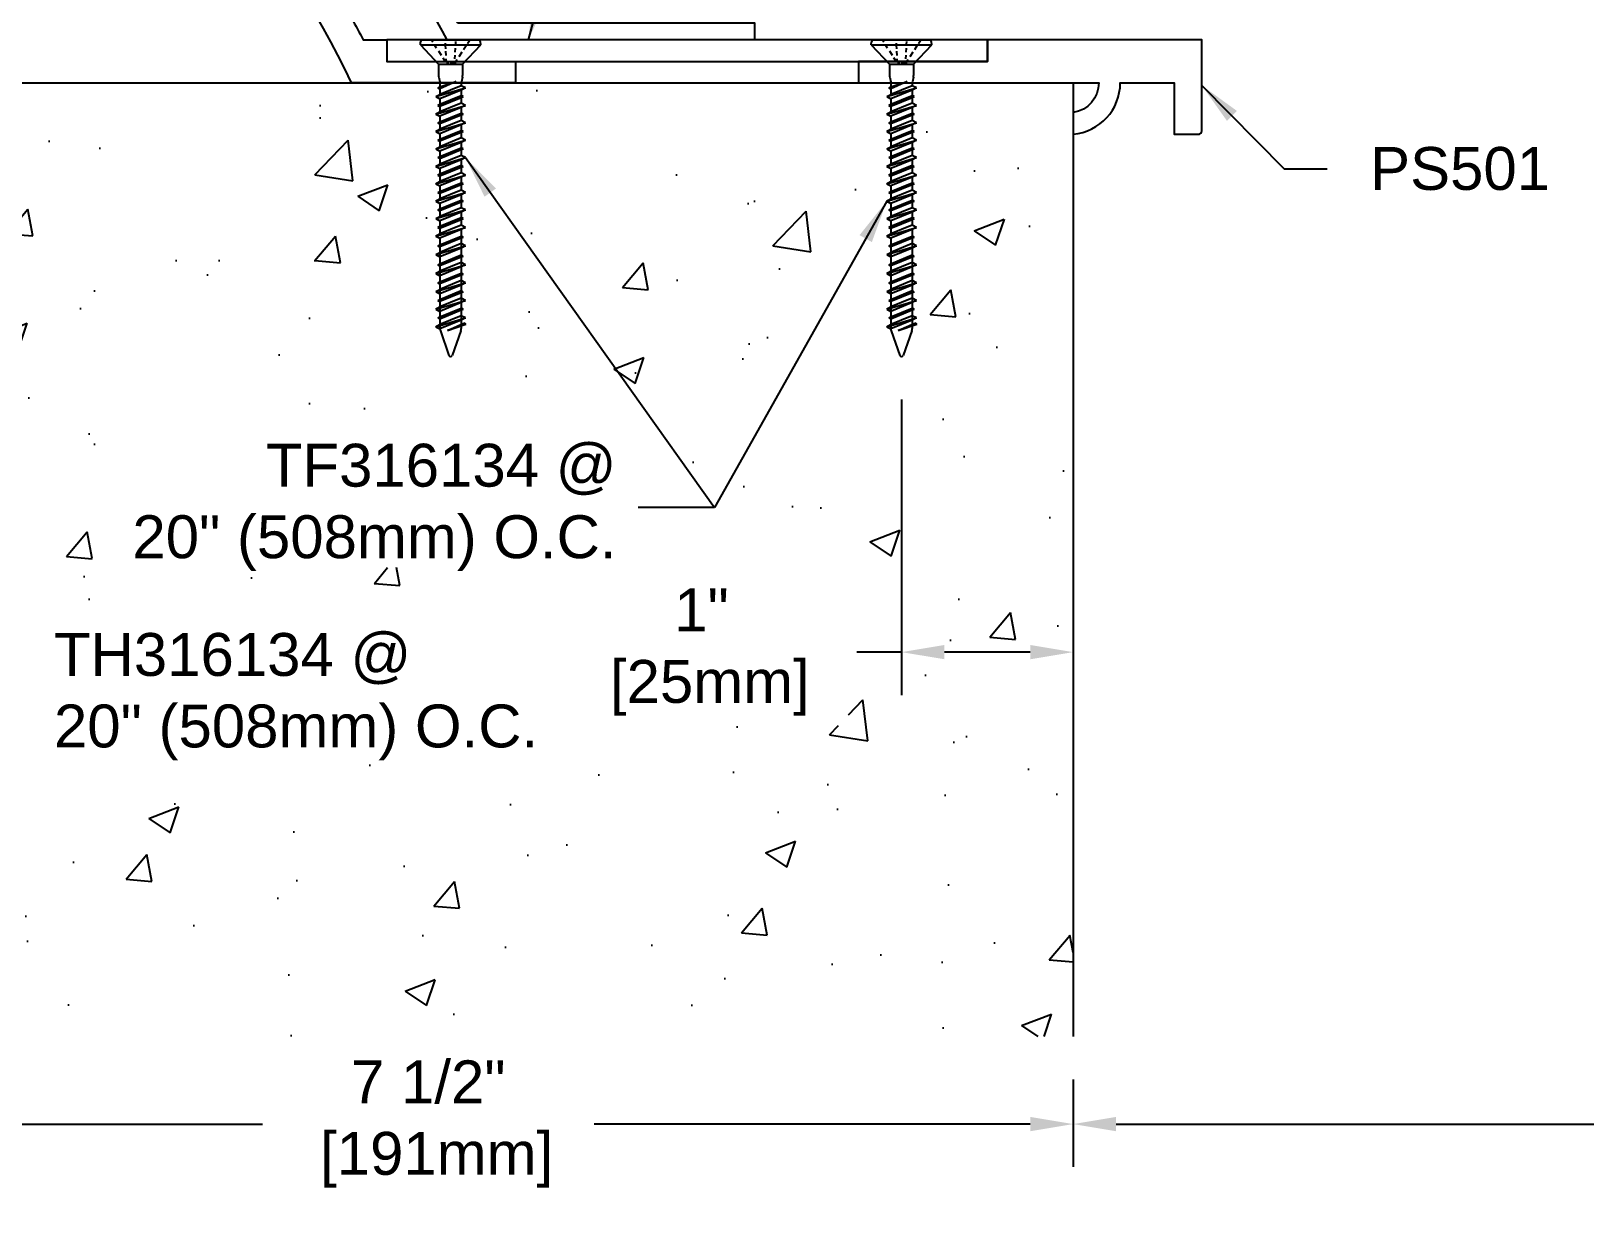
# Model space of a CAD drawing. Header units: inches. Extents: x -7.2 to 39.6, y -5.6 to 9.2.
# Drawn here: x -2.15 to 6.93, y -5.61 to 1.34 of the extents above; entities that cross this region are included whole.
import ezdxf

# ---------------------------------------------------------------- set-up
doc = ezdxf.new("R2010")
doc.units = ezdxf.units.IN
doc.header["$MEASUREMENT"] = 0
for name, color, linetype in [('ANCHORS', 4, 'Continuous'), ('CONDITIONS', 1, 'Continuous'), ('DIMENSIONS', 3, 'Continuous'), ('METALS', 7, 'Continuous'), ('TEXT', 2, 'Continuous')]:
    doc.layers.add(name, color=color, linetype=linetype)
doc.styles.add('ARIAL', font='arial.ttf')
doc.dimstyles.new('Arial', dxfattribs={"dimtxt": 0.25, "dimasz": 0.25, "dimexe": 0.25, "dimexo": 0.25, "dimgap": 0.25, "dimtad": 0, "dimtih": 1, "dimtoh": 1, "dimdec": 4, "dimzin": 3, "dimdsep": 46, "dimlunit": 4, "dimtxsty": 'ARIAL', "dimcen": 0.25, "dimadec": 0, "dimazin": 0, "dimtfac": 1, "dimtdec": 4, "dimtofl": 0, "dimtmove": 0, "dimatfit": 3, "dimfxl": 0, "dimfrac": 2, "dimtolj": 1, "dimtzin": 0, "dimarcsym": 0})

# ---------------------------------------------------------------- blocks, each defined once
blk = doc.blocks.new('*D3')
at = {"layer": 'Defpoints', "color": 0}
for p in [(3.9203, -4.5198), (11.9203, -4.5198), (11.9203, -5.0303)]:
    blk.add_point(p, dxfattribs=at)
at = {"layer": 'DIMENSIONS', "color": 0, "lineweight": -2}
for p, q in [((3.9203, -4.7698), (3.9203, -5.2803)), ((11.9203, -4.7698), (11.9203, -5.2803)), ((4.1703, -5.0303), (6.9538, -5.0303)), ((11.6703, -5.0303), (8.8868, -5.0303))]:
    blk.add_line(p, q, dxfattribs=at)
at = {"layer": 'DIMENSIONS', "color": 0}
for points in [[(4.1703, -4.9886), (4.1703, -5.072), (3.9203, -5.0303)], [(11.6703, -4.9886), (11.6703, -5.072), (11.9203, -5.0303)]]:
    blk.add_solid(points, dxfattribs=at)
at = {"layer": 'DIMENSIONS', "color": 0, "insert": (7.9203, -5.0303), "char_height": 0.25, "attachment_point": 5, "style": 'ARIAL'}
blk.add_mtext('\\A1;8"\\P [203mm]', dxfattribs=at)
blk = doc.blocks.new('PS401')
blk.add_lwpolyline([(4.265, 0), (3.309, 0, 0.163545), (1.3944, 2.025), (1.25, 2.025), (1.25, 2.26), (1, 2.26), (1, 0), (0, 0), (0, 0.125), (0.49, 0.125), (0.5, 0.115), (0.51, 0.125), (0.875, 0.125), (0.875, 2.385), (1.375, 2.385), (1.375, 2.15), (1.4253, 2.15, -0.144709), (3.2572, 0.375), (3.3111, 0.375, -0.007801), (3.3781, 0.25), (3.515, 0.25), (3.515, 0.125), (4.265, 0.125)], format="xyb", close=True)
blk = doc.blocks.new('PS501')
blk.add_lwpolyline([(1.25, 0.0011, 0.389325), (1.5243, 0.3), (1.8393, 0.3), (1.8393, 0), (1.9793, 0, 0.414214), (1.9993, 0.02), (1.9993, 0.55), (0.75, 0.55), (0.75, 0.425), (0, 0.425), (0, 0.3), (1.3993, 0.3, -0.371701), (1.25, 0.1269), (1.25, 0.0011)], format="xyb", close=True)
blk = doc.blocks.new('Ps103')
blk.add_lwpolyline([(46.0514, -32.9395), (44.3197, -32.9395), (44.3197, -33.0395), (46.1112, -33.0395, -0.104424), (47.3002, -31.6106, -0.058251), (48.1033, -30.967), (48.1033, -30.9045), (47.6033, -30.9045), (47.6033, -31.0045), (47.8651, -31.0045, 0.045636), (47.2334, -31.5359, 0.100763)], format="xyb", close=True)
blk = doc.blocks.new('TF316134')
for p, q in [((-0.1634, 0), (0.1634, 0)), ((-0.1042, -0.0127), (-0.1125, 0)), ((-0.1762, -0.0285), (-0.1747, -0.0103)), ((-0.1762, -0.0285), (0.1762, -0.0285)), ((-0.1762, -0.0285), (-0.0698, -0.141)), ((-0.0815, -0.0472), (-0.0915, -0.0321)), ((-0.0533, -0.0902), (-0.0691, -0.0662)), ((-0.0308, -0.0055), (-0.0311, -0.0002)), ((-0.0297, -0.0263), (-0.0301, -0.0195)), ((-0.0284, -0.051), (-0.0294, -0.0323)), ((-0.0263, -0.091), (-0.0277, -0.065)), ((0.0253, -0.1104), (0.0264, -0.0896)), ((0.0274, -0.0703), (0.0286, -0.0479)), ((0.0297, -0.0255), (0.0306, -0.0085)), ((0.0662, -0.0707), (0.0485, -0.0976)), ((0.0698, -0.141), (0.1762, -0.0285)), ((0.0898, -0.0346), (0.0746, -0.0579)), ((0.1095, -0.0045), (0.0979, -0.0223)), ((0.1762, -0.0285), (0.1747, -0.0103)), ((-0.0698, -0.141), (0.0698, -0.141)), ((-0.0698, -0.141), (-0.0698, -0.2081)), ((-0.0307, -0.1248), (-0.0441, -0.1044)), ((-0.0245, -0.1261), (-0.0253, -0.1097)), ((-0.024, -0.135), (-0.0107, -0.135)), ((-0.0018, -0.135), (0.0183, -0.135)), ((0.0373, -0.1147), (0.024, -0.135)), ((0.024, -0.135), (0.0245, -0.1246)), ((0.0698, -0.141), (0.0698, -0.2081)), ((-0.0737, -0.2796), (0.0321, -0.2431)), ((-0.0687, -0.2177), (-0.0633, -0.2437)), ((-0.0623, -0.2734), (0.0321, -0.2431)), ((0.0321, -0.2431), (-0.0623, -0.2858)), ((-0.0623, -0.2533), (-0.0623, -0.2734)), ((0.0622, -0.2667), (-0.0623, -0.3175)), ((0.0622, -0.2533), (0.0622, -0.2667)), ((0.0862, -0.2796), (0.0622, -0.2667)), ((0.0687, -0.2177), (0.0633, -0.2437)), ((-0.0863, -0.3304), (0.0862, -0.2796)), ((-0.0863, -0.3304), (-0.0623, -0.3175)), ((-0.0863, -0.3304), (-0.0623, -0.3433)), ((-0.0737, -0.2796), (-0.0623, -0.2734)), ((-0.0737, -0.2796), (-0.0623, -0.2858)), ((-0.0737, -0.3812), (0.0737, -0.3304)), ((-0.0623, -0.2858), (-0.0623, -0.3175)), ((0.0622, -0.2925), (-0.0623, -0.3433)), ((-0.0623, -0.375), (0.0622, -0.3242)), ((0.0622, -0.3365), (-0.0623, -0.3873)), ((-0.0623, -0.3433), (-0.0623, -0.375)), ((0.0622, -0.2925), (0.0622, -0.3242)), ((0.0737, -0.3304), (0.0622, -0.3242)), ((0.0737, -0.3304), (0.0622, -0.3365)), ((0.0622, -0.3365), (0.0622, -0.3682)), ((0.0862, -0.2796), (0.0622, -0.2925)), ((-0.0863, -0.4319), (0.0862, -0.3812)), ((-0.0863, -0.4319), (-0.0623, -0.419)), ((-0.0863, -0.4319), (-0.0623, -0.4449)), ((-0.0737, -0.3812), (-0.0623, -0.375)), ((-0.0737, -0.3812), (-0.0623, -0.3873)), ((-0.0737, -0.4827), (0.0737, -0.4319)), ((0.0622, -0.3682), (-0.0623, -0.419)), ((-0.0623, -0.3873), (-0.0623, -0.419)), ((0.0622, -0.3941), (-0.0623, -0.4449)), ((-0.0623, -0.4766), (0.0622, -0.4258)), ((0.0622, -0.4381), (-0.0623, -0.4889)), ((-0.0623, -0.4449), (-0.0623, -0.4766)), ((0.0862, -0.3812), (0.0622, -0.3682)), ((0.0862, -0.3812), (0.0622, -0.3941)), ((0.0622, -0.3941), (0.0622, -0.4258)), ((0.0737, -0.4319), (0.0622, -0.4258)), ((0.0737, -0.4319), (0.0622, -0.4381)), ((0.0622, -0.4381), (0.0622, -0.4698)), ((-0.0863, -0.5335), (0.0862, -0.4827)), ((-0.0863, -0.5335), (-0.0623, -0.5206)), ((-0.0863, -0.5335), (-0.0623, -0.5464)), ((-0.0737, -0.4827), (-0.0623, -0.4766)), ((-0.0737, -0.4827), (-0.0623, -0.4889)), ((-0.0737, -0.5843), (0.0737, -0.5335)), ((0.0622, -0.4698), (-0.0623, -0.5206)), ((-0.0623, -0.4889), (-0.0623, -0.5206)), ((0.0622, -0.4956), (-0.0623, -0.5464)), ((-0.0623, -0.5781), (0.0622, -0.5273)), ((0.0622, -0.5397), (-0.0623, -0.5904)), ((0.0862, -0.4827), (0.0622, -0.4698)), ((0.0862, -0.4827), (0.0622, -0.4956)), ((0.0622, -0.4956), (0.0622, -0.5273)), ((0.0737, -0.5335), (0.0622, -0.5273)), ((0.0737, -0.5335), (0.0622, -0.5397)), ((0.0622, -0.5397), (0.0622, -0.5714)), ((-0.0863, -0.6351), (0.0862, -0.5843)), ((-0.0863, -0.6351), (-0.0623, -0.6221)), ((-0.0863, -0.6351), (-0.0623, -0.648)), ((-0.0737, -0.5843), (-0.0623, -0.5781)), ((-0.0737, -0.5843), (-0.0623, -0.5904)), ((-0.0737, -0.6858), (0.0737, -0.6351)), ((-0.0623, -0.5464), (-0.0623, -0.5781)), ((0.0622, -0.5714), (-0.0623, -0.6221)), ((-0.0623, -0.5904), (-0.0623, -0.6221)), ((0.0622, -0.5972), (-0.0623, -0.648)), ((-0.0623, -0.6797), (0.0622, -0.6289)), ((0.0862, -0.5843), (0.0622, -0.5714)), ((0.0862, -0.5843), (0.0622, -0.5972)), ((0.0622, -0.5972), (0.0622, -0.6289)), ((0.0737, -0.6351), (0.0622, -0.6289)), ((0.0737, -0.6351), (0.0622, -0.6412)), ((-0.0863, -0.7366), (0.0862, -0.6858)), ((-0.0863, -0.7366), (-0.0623, -0.7237)), ((-0.0737, -0.6858), (-0.0623, -0.6797)), ((-0.0737, -0.6858), (-0.0623, -0.692)), ((0.0622, -0.6412), (-0.0623, -0.692)), ((-0.0623, -0.648), (-0.0623, -0.6797)), ((0.0622, -0.6729), (-0.0623, -0.7237)), ((-0.0623, -0.692), (-0.0623, -0.7237)), ((0.0622, -0.6988), (-0.0623, -0.7495)), ((0.0622, -0.6412), (0.0622, -0.6729)), ((0.0862, -0.6858), (0.0622, -0.6729)), ((0.0862, -0.6858), (0.0622, -0.6988)), ((0.0622, -0.6988), (0.0622, -0.7305)), ((-0.0863, -0.7366), (-0.0623, -0.7495)), ((-0.0863, -0.8382), (0.0862, -0.7874)), ((-0.0737, -0.7874), (0.0737, -0.7366)), ((-0.0737, -0.7874), (-0.0623, -0.7812)), ((-0.0737, -0.7874), (-0.0623, -0.7936)), ((-0.0623, -0.7812), (0.0622, -0.7305)), ((0.0622, -0.7428), (-0.0623, -0.7936)), ((-0.0623, -0.7495), (-0.0623, -0.7812)), ((0.0622, -0.7745), (-0.0623, -0.8253)), ((-0.0623, -0.7936), (-0.0623, -0.8253)), ((0.0622, -0.8003), (-0.0623, -0.8511)), ((0.0737, -0.7366), (0.0622, -0.7305)), ((0.0737, -0.7366), (0.0622, -0.7428)), ((0.0622, -0.7428), (0.0622, -0.7745)), ((0.0862, -0.7874), (0.0622, -0.7745)), ((0.0862, -0.7874), (0.0622, -0.8003)), ((0.0622, -0.8003), (0.0622, -0.832)), ((-0.0863, -0.8382), (-0.0623, -0.8253)), ((-0.0863, -0.8382), (-0.0623, -0.8511)), ((-0.0863, -0.9397), (0.0862, -0.889)), ((-0.0737, -0.889), (0.0737, -0.8382)), ((-0.0737, -0.889), (-0.0623, -0.8828)), ((-0.0737, -0.889), (-0.0623, -0.8951)), ((-0.0623, -0.8828), (0.0622, -0.832)), ((0.0622, -0.8444), (-0.0623, -0.8951)), ((-0.0623, -0.8511), (-0.0623, -0.8828)), ((0.0622, -0.876), (-0.0623, -0.9268)), ((-0.0623, -0.8951), (-0.0623, -0.9268)), ((0.0622, -0.9019), (-0.0623, -0.9527)), ((0.0737, -0.8382), (0.0622, -0.832)), ((0.0737, -0.8382), (0.0622, -0.8444)), ((0.0622, -0.8444), (0.0622, -0.876)), ((0.0862, -0.889), (0.0622, -0.876)), ((0.0862, -0.889), (0.0622, -0.9019)), ((0.0622, -0.9019), (0.0622, -0.9336)), ((-0.0863, -0.9397), (-0.0623, -0.9268)), ((-0.0863, -0.9397), (-0.0623, -0.9527)), ((-0.0863, -1.0413), (0.0862, -0.9905)), ((-0.0737, -0.9905), (0.0737, -0.9397)), ((-0.0737, -0.9905), (-0.0623, -0.9844)), ((-0.0737, -0.9905), (-0.0623, -0.9967)), ((-0.0623, -0.9844), (0.0622, -0.9336)), ((0.0622, -0.9459), (-0.0623, -0.9967)), ((-0.0623, -0.9527), (-0.0623, -0.9844)), ((0.0622, -0.9776), (-0.0623, -1.0284)), ((-0.0623, -0.9967), (-0.0623, -1.0284)), ((0.0737, -0.9397), (0.0622, -0.9336)), ((0.0737, -0.9397), (0.0622, -0.9459)), ((0.0622, -0.9459), (0.0622, -0.9776)), ((0.0862, -0.9905), (0.0622, -0.9776)), ((0.0862, -0.9905), (0.0622, -1.0035)), ((-0.0863, -1.0413), (-0.0623, -1.0284)), ((-0.0863, -1.0413), (-0.0623, -1.0542)), ((-0.0737, -1.0921), (0.0737, -1.0413)), ((-0.0737, -1.0921), (-0.0623, -1.0859)), ((0.0622, -1.0035), (-0.0623, -1.0542)), ((-0.0623, -1.0859), (0.0622, -1.0351)), ((0.0622, -1.0475), (-0.0623, -1.0983)), ((-0.0623, -1.0542), (-0.0623, -1.0859)), ((0.0622, -1.0792), (-0.0623, -1.13)), ((0.0622, -1.0035), (0.0622, -1.0351)), ((0.0737, -1.0413), (0.0622, -1.0351)), ((0.0737, -1.0413), (0.0622, -1.0475)), ((0.0622, -1.0475), (0.0622, -1.0792)), ((0.0862, -1.0921), (0.0622, -1.0792)), ((-0.0863, -1.1429), (0.0862, -1.0921)), ((-0.0863, -1.1429), (-0.0623, -1.13)), ((-0.0863, -1.1429), (-0.0623, -1.1558)), ((-0.0737, -1.0921), (-0.0623, -1.0983)), ((-0.0737, -1.2), (0.0737, -1.1492)), ((-0.0623, -1.0983), (-0.0623, -1.13)), ((0.0622, -1.105), (-0.0623, -1.1558)), ((-0.0623, -1.1938), (0.0622, -1.143)), ((0.0622, -1.1554), (-0.0623, -1.2061)), ((-0.0623, -1.1558), (-0.0623, -1.1817)), ((0.0862, -1.0921), (0.0622, -1.105)), ((0.0622, -1.1113), (0.0622, -1.143)), ((0.0737, -1.1492), (0.0622, -1.143)), ((0.0737, -1.1492), (0.0622, -1.1554)), ((0.0622, -1.1554), (0.0622, -1.187)), ((0.0622, -1.105), (0.0622, -1.1367)), ((0.0622, -1.149), (0.0622, -1.1817)), ((-0.0863, -1.2508), (0.0862, -1.2)), ((-0.0863, -1.2508), (-0.0623, -1.2378)), ((-0.0863, -1.2508), (-0.0623, -1.2637)), ((-0.0737, -1.2), (-0.0623, -1.1938)), ((-0.0737, -1.2), (-0.0623, -1.2061)), ((-0.0737, -1.3101), (0.0737, -1.2593)), ((-0.0623, -1.1817), (-0.0623, -1.6807)), ((0.0622, -1.187), (-0.0623, -1.2378)), ((0.0622, -1.2129), (-0.0623, -1.2637)), ((-0.0623, -1.3039), (0.0622, -1.2532)), ((0.0622, -1.2655), (-0.0623, -1.3163)), ((0.0862, -1.2), (0.0622, -1.187)), ((0.0862, -1.2), (0.0622, -1.2129)), ((0.0622, -1.2215), (0.0622, -1.2532)), ((0.0737, -1.2593), (0.0622, -1.2532)), ((0.0737, -1.2593), (0.0622, -1.2655)), ((0.0622, -1.2655), (0.0622, -1.2972)), ((0.0622, -1.1817), (0.0622, -1.6807)), ((-0.0863, -1.3609), (0.0862, -1.3101)), ((-0.0863, -1.3609), (-0.0623, -1.348)), ((-0.0863, -1.3609), (-0.0623, -1.3738)), ((-0.0737, -1.3101), (-0.0623, -1.3039)), ((-0.0737, -1.3101), (-0.0623, -1.3163)), ((0.0622, -1.2972), (-0.0623, -1.348)), ((0.0622, -1.323), (-0.0623, -1.3738)), ((-0.0623, -1.4096), (0.0622, -1.3588)), ((0.0862, -1.3101), (0.0622, -1.2972)), ((0.0862, -1.3101), (0.0622, -1.323)), ((0.0622, -1.3271), (0.0622, -1.3588)), ((0.0737, -1.365), (0.0622, -1.3588)), ((-0.0863, -1.4665), (0.0862, -1.4157)), ((-0.0737, -1.4157), (0.0737, -1.365)), ((-0.0737, -1.4157), (-0.0623, -1.4096)), ((-0.0737, -1.4157), (-0.0623, -1.4219)), ((0.0622, -1.3711), (-0.0623, -1.4219)), ((0.0622, -1.4028), (-0.0623, -1.4536)), ((0.0622, -1.4287), (-0.0623, -1.4794)), ((0.0737, -1.365), (0.0622, -1.3711)), ((0.0622, -1.3711), (0.0622, -1.4028)), ((0.0862, -1.4157), (0.0622, -1.4028)), ((0.0862, -1.4157), (0.0622, -1.4287)), ((0.0622, -1.4294), (0.0622, -1.4611)), ((-0.0863, -1.4665), (-0.0623, -1.4536)), ((-0.0863, -1.4665), (-0.0623, -1.4794)), ((-0.0863, -1.5688), (0.0862, -1.518)), ((-0.0737, -1.518), (0.0737, -1.4672)), ((-0.0737, -1.518), (-0.0623, -1.5118)), ((-0.0737, -1.518), (-0.0623, -1.5242)), ((-0.0623, -1.5118), (0.0622, -1.4611)), ((0.0622, -1.4734), (-0.0623, -1.5242)), ((0.0622, -1.5051), (-0.0623, -1.5559)), ((0.0622, -1.5309), (-0.0623, -1.5817)), ((0.0737, -1.4672), (0.0622, -1.4611)), ((0.0737, -1.4672), (0.0622, -1.4734)), ((0.0622, -1.4734), (0.0622, -1.5051)), ((0.0862, -1.518), (0.0622, -1.5051)), ((0.0862, -1.518), (0.0622, -1.5309)), ((0.0622, -1.5316), (0.0622, -1.5633)), ((-0.0863, -1.5688), (-0.0623, -1.5559)), ((-0.0863, -1.5688), (-0.0623, -1.5817)), ((-0.0863, -1.671), (0.0862, -1.6203)), ((-0.0737, -1.6203), (0.0737, -1.5695)), ((-0.0737, -1.6203), (-0.0623, -1.6141)), ((-0.0737, -1.6203), (-0.0623, -1.6264)), ((-0.0623, -1.6141), (0.0622, -1.5633)), ((0.0622, -1.5756), (-0.0623, -1.6264)), ((0.0622, -1.6073), (-0.0623, -1.6581)), ((0.0622, -1.6332), (-0.0623, -1.684)), ((0.0737, -1.5695), (0.0622, -1.5633)), ((0.0737, -1.5695), (0.0622, -1.5756)), ((0.0622, -1.5756), (0.0622, -1.6073)), ((0.0862, -1.6203), (0.0622, -1.6073)), ((0.0862, -1.6203), (0.0622, -1.6332)), ((-0.0863, -1.671), (-0.0623, -1.6581)), ((-0.0863, -1.671), (-0.0623, -1.684)), ((-0.0596, -1.6961), (-0.0096, -1.8388)), ((-0.019, -1.6934), (0.0768, -1.6503)), ((-0.019, -1.6934), (0.0882, -1.6564)), ((0.0768, -1.6626), (-0.019, -1.6934)), ((0.0596, -1.6961), (0.0096, -1.8388)), ((0.0882, -1.6564), (0.0768, -1.6503)), ((0.0882, -1.6564), (0.0768, -1.6626))]:
    blk.add_line(p, q)
for centre, radius, start, end in [((-0.1634, -0.0112), 0.0112, 90, 175), ((0.1634, -0.0112), 0.0112, 5, 90), ((-0.0233, -0.2081), 0.0465, 180, 191.9357), ((-0.1088, -0.2533), 0.0465, 0, 11.9357), ((0.1087, -0.2533), 0.0465, 168.0643, 180), ((0.0233, -0.2081), 0.0465, 348.0643, 0), ((-0.0158, -1.6807), 0.0465, 180, 199.30575), ((0.0158, -1.6807), 0.0465, 340.69425, 0), ((0, -1.8345), 0.0106, 204.10008, 335.89992)]:
    blk.add_arc(centre, radius, start, end)
blk = doc.blocks.new('*D19')
at = {"layer": 'Defpoints', "color": 0}
for p in [(2.9203, -0.5575), (3.9203, -1.7996), (3.9203, -2.28)]:
    blk.add_point(p, dxfattribs=at)
at = {"layer": 'DIMENSIONS', "color": 0, "lineweight": -2}
for p, q in [((2.9203, -0.8075), (2.9203, -2.53)), ((3.9203, -2.0496), (3.9203, -2.53)), ((2.9203, -2.28), (2.6607, -2.28)), ((3.6703, -2.28), (3.1703, -2.28))]:
    blk.add_line(p, q, dxfattribs=at)
at = {"layer": 'DIMENSIONS', "color": 0}
for points in [[(3.1703, -2.2383), (3.1703, -2.3216), (2.9203, -2.28)], [(3.6703, -2.2383), (3.6703, -2.3216), (3.9203, -2.28)]]:
    blk.add_solid(points, dxfattribs=at)
at = {"layer": 'DIMENSIONS', "color": 0, "insert": (1.7547, -2.28), "char_height": 0.25, "attachment_point": 5, "style": 'ARIAL'}
blk.add_mtext('\\A1;1"\\P [25mm]', dxfattribs=at)
blk = doc.blocks.new('*D20')
at = {"layer": 'Defpoints', "color": 0}
for p in [(-3.5947, 1.0376), (3.9203, -4.5198), (3.9203, -5.0303)]:
    blk.add_point(p, dxfattribs=at)
at = {"layer": 'DIMENSIONS', "color": 0, "lineweight": -2}
for p, q in [((-3.5947, 0.7876), (-3.5947, -5.2803)), ((3.9203, -4.7698), (3.9203, -5.2803)), ((-3.3447, -5.0303), (-0.8037, -5.0303)), ((3.6703, -5.0303), (1.1293, -5.0303))]:
    blk.add_line(p, q, dxfattribs=at)
at = {"layer": 'DIMENSIONS', "color": 0}
for points in [[(-3.3447, -4.9886), (-3.3447, -5.072), (-3.5947, -5.0303)], [(3.6703, -4.9886), (3.6703, -5.072), (3.9203, -5.0303)]]:
    blk.add_solid(points, dxfattribs=at)
at = {"layer": 'DIMENSIONS', "color": 0, "insert": (0.1628, -5.0303), "char_height": 0.25, "attachment_point": 5, "style": 'ARIAL'}
blk.add_mtext('\\A1;7 1/2"\\P [191mm]', dxfattribs=at)

msp = doc.modelspace()

# ---------------------------------------------------------------- hatches: boundary and pattern name
at = {"layer": 'CONDITIONS'}
h = msp.add_hatch(dxfattribs=at)
h.set_pattern_fill('AR-CONC', color=256, scale=0.25, style=0)
h.set_pattern_definition([(50, (-0.5, 0), (1.79315, -0.15688), [0.1875, -2.0625]), (355, (-0.5, 0), (-0.3469, 1.8805), [0.15, -1.65]), (100.45, (-0.3506, -0.013), (1.44627, 1.7236), [0.15935, -1.75286]), (46.184, (-0.5, 0.5), (2.6681, -0.4138), [0.28125, -3.09375]), (96.636, (-0.2777, 0.4655), (2.3367, 2.4353), [0.239, -2.6293]), (351.184, (-0.5, 0.5), (2.3367, 2.4353), [0.225, -2.475]), (21, (-0.25, 0.375), (1.49227, -1.00655), [0.1875, -2.0625]), (326, (-0.25, 0.375), (0.6083, 1.81288), [0.15, -1.65]), (71.451, (-0.1256, 0.2911), (2.10056, 0.80633), [0.15935, -1.75286]), (37.5, (-0.5, 0), (0.0304, 0.832235), [0, -1.63, 0, -1.675, 0, -1.65625]), (7.5, (-0.5, 0), (0.65767, 0.98603), [0, -0.955, 0, -1.5925, 0, -0.63125]), (327.5, (-1.0575, 0), (1.334556, -0.05639), [0, -0.625, 0, -1.95, 0, -2.5875]), (317.5, (-1.3075, 0), (1.45797, 0.25026), [0, -0.8125, 0, -1.295, 0, -1.8375])])
h.paths.add_polyline_path([(0.21891, -0.2304), (0.23035, -0.22424), (0.23035, -0.19185), (0.20635, -0.17892), (0.23035, -0.166), (0.23035, -0.1343), (0.21891, -0.12814), (0.23035, -0.12198), (0.23035, -0.08621), (0.20635, -0.07329), (0.23035, -0.06036), (0.23035, -0.02867), (0.21891, -0.02251), (0.23035, -0.01634), (0.23035, 0.02391), (0.20635, 0.03684), (0.23035, 0.04976), (0.23035, 0.08146), (0.21891, 0.08762), (0.23035, 0.09378), (0.23035, 0.10593), (0.23035, 0.1318), (0.20635, 0.14472), (0.23035, 0.15764), (0.23035, 0.18934), (0.21891, 0.1955), (0.23035, 0.20166), (0.23035, 0.23336), (0.20635, 0.24628), (0.23035, 0.25921), (0.23035, 0.2909), (0.21891, 0.29706), (0.23035, 0.30323), (0.23035, 0.33492), (0.20635, 0.34785), (0.23035, 0.36077), (0.23035, 0.39246), (0.21891, 0.39863), (0.23035, 0.40479), (0.23035, 0.43648), (0.20635, 0.44941), (0.23035, 0.46233), (0.23035, 0.49403), (0.21891, 0.50019), (0.23035, 0.50635), (0.23035, 0.53805), (0.20635, 0.55097), (0.23035, 0.56389), (0.23035, 0.59559), (0.21891, 0.60175), (0.23035, 0.60791), (0.23035, 0.63961), (0.20635, 0.65253), (0.23035, 0.66546), (0.23035, 0.69715), (0.21891, 0.70331), (0.23035, 0.70948), (0.23035, 0.74117), (0.20635, 0.7541), (0.23035, 0.76702), (0.23035, 0.79871), (0.21891, 0.80488), (0.23035, 0.81104), (0.23035, 0.84273), (0.20635, 0.85566), (0.23035, 0.86858), (0.23035, 0.90028), (0.21891, 0.90644), (0.23035, 0.9126), (0.23035, 0.9443), (0.20635, 0.95722), (0.23035, 0.97014), (0.23035, 1.00184), (0.21891, 1.008), (0.23035, 1.01416), (0.23035, 1.0343, 0.0177485), (0.23024, 1.0376), (-0.28566, 1.0376), (-3.02662, 1.0376), (-3.03141, 1.01491, 0.0521265), (-3.03242, 1.0053), (-3.03242, 0.99193), (-3.00842, 0.979), (-3.03242, 0.96608), (-3.03242, 0.93438), (-3.02097, 0.92822), (-3.03242, 0.92206), (-3.03242, 0.89036), (-3.00842, 0.87744), (-3.03242, 0.86451), (-3.03242, 0.83282), (-3.02097, 0.82666), (-3.03242, 0.82049), (-3.03242, 0.7888), (-3.00842, 0.77588), (-3.03242, 0.76295), (-3.03242, 0.73126), (-3.02097, 0.7251), (-3.03242, 0.71893), (-3.03242, 0.68724), (-3.00842, 0.67431), (-3.03242, 0.66139), (-3.03242, 0.6297), (-3.02097, 0.62353), (-3.03242, 0.61737), (-3.03242, 0.58568), (-3.00842, 0.57275), (-3.03242, 0.55983), (-3.03242, 0.52813), (-3.02097, 0.52197), (-3.03242, 0.51581), (-3.03242, 0.48411), (-3.00842, 0.47119), (-3.03242, 0.45826), (-3.03242, 0.42657), (-3.02097, 0.42041), (-3.03242, 0.41424), (-3.03242, 0.38255), (-3.00842, 0.36963), (-3.03242, 0.3567), (-3.03242, 0.32501), (-3.02097, 0.31885), (-3.03242, 0.31268), (-3.03242, 0.28099), (-3.00842, 0.26806), (-3.03242, 0.25514), (-3.03242, 0.22345), (-3.02097, 0.21728), (-3.03242, 0.21112), (-3.03242, 0.17943), (-3.00842, 0.1665), (-3.03242, 0.15358), (-3.03242, 0.1297), (-3.02097, 0.12353), (-3.03242, 0.11737), (-3.03242, 0.08568), (-3.00842, 0.07275), (-3.03242, 0.05983), (-3.03242, 0.02813), (-3.02097, 0.02197), (-3.03242, 0.01581), (-3.03242, -0.01589), (-3.00842, -0.02881), (-3.03242, -0.04174), (-3.03242, -0.07343), (-3.02097, -0.07959), (-3.03242, -0.08576), (-3.03242, -0.11745), (-3.00842, -0.13037), (-3.03242, -0.1433), (-3.03242, -0.17499), (-3.02097, -0.18115), (-3.03242, -0.18732), (-3.03242, -0.21901), (-3.00842, -0.23194), (-3.03242, -0.24486), (-3.03242, -0.27655), (-3.02097, -0.28272), (-3.03242, -0.28888), (-3.03242, -0.32057), (-3.00842, -0.3335), (-3.03242, -0.34642), (-3.03242, -0.37812), (-3.02097, -0.38428), (-3.03242, -0.39044), (-3.03242, -0.42307, -0.084437), (-3.03503, -0.43844), (-3.08444, -0.57949, -0.7741233), (-3.10489, -0.57949), (-3.1543, -0.43844, -0.084437), (-3.15692, -0.42307), (-3.15692, -0.3972), (-3.18092, -0.38428), (-3.15692, -0.37136), (-3.15692, -0.33966), (-3.16836, -0.3335), (-3.15692, -0.32734), (-3.15692, -0.29564), (-3.18092, -0.28272), (-3.15692, -0.26979), (-3.15692, -0.2381), (-3.16836, -0.23194), (-3.15692, -0.22577), (-3.15692, -0.19408), (-3.18092, -0.18115), (-3.15692, -0.16823), (-3.15692, -0.13654), (-3.16836, -0.13037), (-3.15692, -0.12421), (-3.15692, -0.09252), (-3.18092, -0.07959), (-3.15692, -0.06667), (-3.15692, -0.03497), (-3.16836, -0.02881), (-3.15692, -0.02265), (-3.15692, 0.00905), (-3.18092, 0.02197), (-3.15692, 0.03489), (-3.15692, 0.06659), (-3.16836, 0.07275), (-3.15692, 0.07891), (-3.15692, 0.1028), (-3.18092, 0.11572), (-3.15692, 0.12864), (-3.15692, 0.16034), (-3.16836, 0.1665), (-3.15692, 0.17266), (-3.15692, 0.20436), (-3.18092, 0.21728), (-3.15692, 0.23021), (-3.15692, 0.2619), (-3.16836, 0.26806), (-3.15692, 0.27423), (-3.15692, 0.30592), (-3.18092, 0.31885), (-3.15692, 0.33177), (-3.15692, 0.36346), (-3.16836, 0.36963), (-3.15692, 0.37579), (-3.15692, 0.40748), (-3.18092, 0.42041), (-3.15692, 0.43333), (-3.15692, 0.46503), (-3.16836, 0.47119), (-3.15692, 0.47735), (-3.15692, 0.50905), (-3.18092, 0.52197), (-3.15692, 0.53489), (-3.15692, 0.56659), (-3.16836, 0.57275), (-3.15692, 0.57891), (-3.15692, 0.61061), (-3.18092, 0.62353), (-3.15692, 0.63646), (-3.15692, 0.66815), (-3.16836, 0.67431), (-3.15692, 0.68048), (-3.15692, 0.71217), (-3.18092, 0.7251), (-3.15692, 0.73802), (-3.15692, 0.76971), (-3.16836, 0.77588), (-3.15692, 0.78204), (-3.15692, 0.81373), (-3.18092, 0.82666), (-3.15692, 0.83958), (-3.15692, 0.87128), (-3.16836, 0.87744), (-3.15692, 0.8836), (-3.15692, 0.9153), (-3.18092, 0.92822), (-3.15692, 0.94114), (-3.15692, 0.97284), (-3.16836, 0.979), (-3.15692, 0.98516), (-3.15692, 1.0053, 0.0521265), (-3.15792, 1.01491), (-3.16272, 1.0376), (-3.59467, 1.0376), (-5.76005, 1.0376), (-5.76005, -4.51977), (3.92033, -4.51977), (3.92033, 1.0376), (2.9827, 1.0376, 0.0177485), (2.98258, 1.0343), (2.98258, 1.02093), (3.00658, 1.008), (2.98258, 0.99508), (2.98258, 0.96338), (2.99403, 0.95722), (2.98258, 0.95106), (2.98258, 0.91936), (3.00658, 0.90644), (2.98258, 0.89351), (2.98258, 0.86182), (2.99403, 0.85566), (2.98258, 0.84949), (2.98258, 0.8178), (3.00658, 0.80488), (2.98258, 0.79195), (2.98258, 0.76026), (2.99403, 0.7541), (2.98258, 0.74793), (2.98258, 0.71624), (3.00658, 0.70331), (2.98258, 0.69039), (2.98258, 0.6587), (2.99403, 0.65253), (2.98258, 0.64637), (2.98258, 0.61468), (3.00658, 0.60175), (2.98258, 0.58883), (2.98258, 0.55713), (2.99403, 0.55097), (2.98258, 0.54481), (2.98258, 0.51311), (3.00658, 0.50019), (2.98258, 0.48726), (2.98258, 0.45557), (2.99403, 0.44941), (2.98258, 0.44324), (2.98258, 0.41155), (3.00658, 0.39863), (2.98258, 0.3857), (2.98258, 0.35401), (2.99403, 0.34785), (2.98258, 0.34168), (2.98258, 0.30999), (3.00658, 0.29706), (2.98258, 0.28414), (2.98258, 0.25245), (2.99403, 0.24628), (2.98258, 0.24012), (2.98258, 0.20843), (3.00658, 0.1955), (2.98258, 0.18258), (2.98258, 0.14457), (2.99403, 0.1384), (2.98258, 0.13224), (2.98258, 0.10055), (3.00658, 0.08762), (2.98258, 0.0747), (2.98258, 0.03444), (2.99403, 0.02827), (2.98258, 0.02211), (2.98258, -0.00958), (3.00658, -0.02251), (2.98258, -0.03543), (2.98258, -0.07119), (2.99403, -0.07736), (2.98258, -0.08352), (2.98258, -0.11521), (3.00658, -0.12814), (2.98258, -0.14106), (2.98258, -0.17346), (2.99403, -0.17962), (2.98258, -0.18578), (2.98258, -0.21748), (3.00658, -0.2304), (2.98258, -0.24333), (2.98258, -0.27572), (2.99403, -0.28188), (2.98258, -0.28804), (2.98258, -0.31974), (3.00658, -0.33266), (2.98258, -0.34559), (2.98258, -0.36921), (2.9971, -0.36267), (3.00855, -0.36883), (2.9971, -0.375), (2.98258, -0.37966), (2.98258, -0.39312, -0.084437), (2.97997, -0.4085), (2.93056, -0.54955, -0.7741233), (2.91011, -0.54955), (2.8607, -0.4085, -0.0665255), (2.8582, -0.39643), (2.83408, -0.38344), (2.85808, -0.37052), (2.85808, -0.33883), (2.84664, -0.33266), (2.85808, -0.3265), (2.85808, -0.29411), (2.83408, -0.28118), (2.85808, -0.26826), (2.85808, -0.23656), (2.84664, -0.2304), (2.85808, -0.22424), (2.85808, -0.19185), (2.83408, -0.17892), (2.85808, -0.166), (2.85808, -0.1343), (2.84664, -0.12814), (2.85808, -0.12198), (2.85808, -0.08621), (2.83408, -0.07329), (2.85808, -0.06036), (2.85808, -0.02867), (2.84664, -0.02251), (2.85808, -0.01634), (2.85808, 0.02391), (2.83408, 0.03684), (2.85808, 0.04976), (2.85808, 0.08146), (2.84664, 0.08762), (2.85808, 0.09378), (2.85808, 0.10593), (2.85808, 0.1318), (2.83408, 0.14472), (2.85808, 0.15764), (2.85808, 0.18934), (2.84664, 0.1955), (2.85808, 0.20166), (2.85808, 0.23336), (2.83408, 0.24628), (2.85808, 0.25921), (2.85808, 0.2909), (2.84664, 0.29706), (2.85808, 0.30323), (2.85808, 0.33492), (2.83408, 0.34785), (2.85808, 0.36077), (2.85808, 0.39246), (2.84664, 0.39863), (2.85808, 0.40479), (2.85808, 0.43648), (2.83408, 0.44941), (2.85808, 0.46233), (2.85808, 0.49403), (2.84664, 0.50019), (2.85808, 0.50635), (2.85808, 0.53805), (2.83408, 0.55097), (2.85808, 0.56389), (2.85808, 0.59559), (2.84664, 0.60175), (2.85808, 0.60791), (2.85808, 0.63961), (2.83408, 0.65253), (2.85808, 0.66546), (2.85808, 0.69715), (2.84664, 0.70331), (2.85808, 0.70948), (2.85808, 0.74117), (2.83408, 0.7541), (2.85808, 0.76702), (2.85808, 0.79871), (2.84664, 0.80488), (2.85808, 0.81104), (2.85808, 0.84273), (2.83408, 0.85566), (2.85808, 0.86858), (2.85808, 0.90028), (2.84664, 0.90644), (2.85808, 0.9126), (2.85808, 0.9443), (2.83408, 0.95722), (2.85808, 0.97014), (2.85808, 1.00184), (2.84664, 1.008), (2.85808, 1.01416), (2.85808, 1.0343, 0.0177485), (2.85797, 1.0376), (2.67033, 1.0376), (0.35497, 1.0376, 0.0177485), (0.35485, 1.0343), (0.35485, 1.02093), (0.37885, 1.008), (0.35485, 0.99508), (0.35485, 0.96338), (0.3663, 0.95722), (0.35485, 0.95106), (0.35485, 0.91936), (0.37885, 0.90644), (0.35485, 0.89351), (0.35485, 0.86182), (0.3663, 0.85566), (0.35485, 0.84949), (0.35485, 0.8178), (0.37885, 0.80488), (0.35485, 0.79195), (0.35485, 0.76026), (0.3663, 0.7541), (0.35485, 0.74793), (0.35485, 0.71624), (0.37885, 0.70331), (0.35485, 0.69039), (0.35485, 0.6587), (0.3663, 0.65253), (0.35485, 0.64637), (0.35485, 0.61468), (0.37885, 0.60175), (0.35485, 0.58883), (0.35485, 0.55713), (0.3663, 0.55097), (0.35485, 0.54481), (0.35485, 0.51311), (0.37885, 0.50019), (0.35485, 0.48726), (0.35485, 0.45557), (0.3663, 0.44941), (0.35485, 0.44324), (0.35485, 0.41155), (0.37885, 0.39863), (0.35485, 0.3857), (0.35485, 0.35401), (0.3663, 0.34785), (0.35485, 0.34168), (0.35485, 0.30999), (0.37885, 0.29706), (0.35485, 0.28414), (0.35485, 0.25245), (0.3663, 0.24628), (0.35485, 0.24012), (0.35485, 0.20843), (0.37885, 0.1955), (0.35485, 0.18258), (0.35485, 0.14457), (0.3663, 0.1384), (0.35485, 0.13224), (0.35485, 0.10055), (0.37885, 0.08762), (0.35485, 0.0747), (0.35485, 0.03444), (0.3663, 0.02827), (0.35485, 0.02211), (0.35485, -0.00958), (0.37885, -0.02251), (0.35485, -0.03543), (0.35485, -0.07119), (0.3663, -0.07736), (0.35485, -0.08352), (0.35485, -0.11521), (0.37885, -0.12814), (0.35485, -0.14106), (0.35485, -0.17346), (0.3663, -0.17962), (0.35485, -0.18578), (0.35485, -0.21748), (0.37885, -0.2304), (0.35485, -0.24333), (0.35485, -0.27572), (0.3663, -0.28188), (0.35485, -0.28804), (0.35485, -0.31974), (0.37885, -0.33266), (0.35485, -0.34559), (0.35485, -0.36921), (0.36937, -0.36267), (0.38082, -0.36883), (0.36937, -0.375), (0.35485, -0.37966), (0.35485, -0.39312, -0.084437), (0.35224, -0.4085), (0.30283, -0.54955, -0.7741233), (0.28238, -0.54955), (0.23297, -0.4085, -0.0665255), (0.23047, -0.39643), (0.20635, -0.38344), (0.23035, -0.37052), (0.23035, -0.33883), (0.21891, -0.33266), (0.23035, -0.3265), (0.23035, -0.29411), (0.20635, -0.28118), (0.23035, -0.26826), (0.23035, -0.23656)])
h.paths.add_polyline_path([(-1.62258, -0.94035), (1.35073, -0.94035), (1.35073, -1.78671), (-1.62258, -1.78671)], flags=16)
h.paths.add_polyline_path([(0.86736, -2.05002), (0.86736, -2.93399), (-2.12477, -2.93399), (-2.12477, -2.05002)], flags=16)
h.paths.add_polyline_path([(1.38836, -1.82432), (2.61156, -1.82432), (2.61156, -2.7083), (1.38836, -2.7083)], flags=16)
h.paths.add_polyline_path([(1.41061, -1.88097), (2.47319, -1.88097), (2.47319, -2.67895), (1.41061, -2.67895)], flags=8)
h.paths.add_polyline_path([(-1.58388, -0.9996), (1.32215, -0.9996), (1.32215, -1.87381), (-1.58388, -1.87381)], flags=24)
h.paths.add_polyline_path([(-2.08112, -2.10248), (0.82492, -2.10248), (0.82492, -2.97668), (-2.08112, -2.97668)], flags=24)

# ---------------------------------------------------------------- linework, layer by layer
for p, q in [((-5.76005, 1.0376), (2.92033, 1.0376)), ((3.92033, 1.0376), (3.92033, -4.51977)), ((3.92033, 1.0376), (3.92033, -4.51977))]:
    msp.add_line(p, q, dxfattribs=at)
at = {"layer": 'METALS'}
msp.add_lwpolyline([(-0.07967, 1.1626), (3.42033, 1.1626), (3.42033, 1.2876), (-0.07967, 1.2876)], close=True, dxfattribs=at)

# ---------------------------------------------------------------- block references
at = {"layer": 'ANCHORS'}
for p in [(0.2926, 1.2876), (2.92033, 1.2876)]:
    msp.add_blockref('TF316134', p, dxfattribs=at)
at = {"layer": 'METALS'}
for name, p in [('PS401', (-3.59467, 1.0376)), ('PS501', (2.67033, 0.7376))]:
    msp.add_blockref(name, p, dxfattribs=at)
at = {"layer": 'METALS', "xscale": -1}
msp.add_blockref('Ps103', (46.38366, 34.32711), dxfattribs=at)

# ---------------------------------------------------------------- texts
at = {"layer": 'TEXT', "char_height": 0.25, "style": 'ARIAL'}
for s, insert, attachment_point in [('PS501', (5.65077, 0.5369), 4), ('TF316134 @\\P20" (508mm) O.C.', (1.25965, -1.43671), 6), ('\\A1;TH316134 @\\P20" (508mm) O.C.', (-2.01862, -2.53958), 4)]:
    msp.add_mtext(s, dxfattribs=dict(at, insert=insert, attachment_point=attachment_point))

# ---------------------------------------------------------------- dimensions: what is measured, and where the dimension line sits
at = {"layer": 'DIMENSIONS'}
for base, p1, p2, picture, middle in [((3.92033, -5.03029), (-3.59467, 1.0376), (3.92033, -4.51977), '*D20', (0.16283, -5.03029)), ((3.92033, -2.27996), (2.92033, -0.55746), (3.92033, -1.79964), '*D19', (1.75466, -2.27996)), ((11.92033, -5.03029), (3.92033, -4.51977), (11.92033, -4.51977), '*D3', (7.92033, -5.03029))]:
    dim = msp.add_linear_dim(base=base, p1=p1, p2=p2, dimstyle='Arial', override={"dimpost": '\\X'}, dxfattribs=at)
    dim.commit()
    dim.dimension.update_dxf_attribs({"geometry": picture, "text_midpoint": middle, "dimtype": 160})

# ---------------------------------------------------------------- leaders
at = {"layer": 'TEXT', "annotation_type": 0, "has_hookline": 1, "hookline_direction": 0}
for points, override, text_width in [([(0.74618, 1.2876), (1.17961, 2.89431), (1.28381, 2.89431)], {"dimgap": 0.1875, "dimtad": 0}, 4.90638), ([(4.66965, 1.0226), (5.15077, 0.5369), (5.40077, 0.5369)], {"dimgap": 0.25, "dimtad": 0}, 0.95754), ([(-3.06003, -0.5098), (-2.4658, -2.53958), (-2.20612, -2.53958)], {"dimgap": 0.1875, "dimtad": 0}, 2.78104)]:
    msp.add_leader(points, dimstyle='Arial', override=override, dxfattribs=dict(at, text_width=text_width))
at = {"layer": 'TEXT'}
for points in [[(0.37885, 0.60175), (1.82966, -1.43671)], [(2.83408, 0.34785), (1.82966, -1.43671), (1.38492, -1.43671)]]:
    msp.add_leader(points, dimstyle='Arial', override={"dimgap": 0.1875}, dxfattribs=at)

doc.saveas('drawing.dxf')
